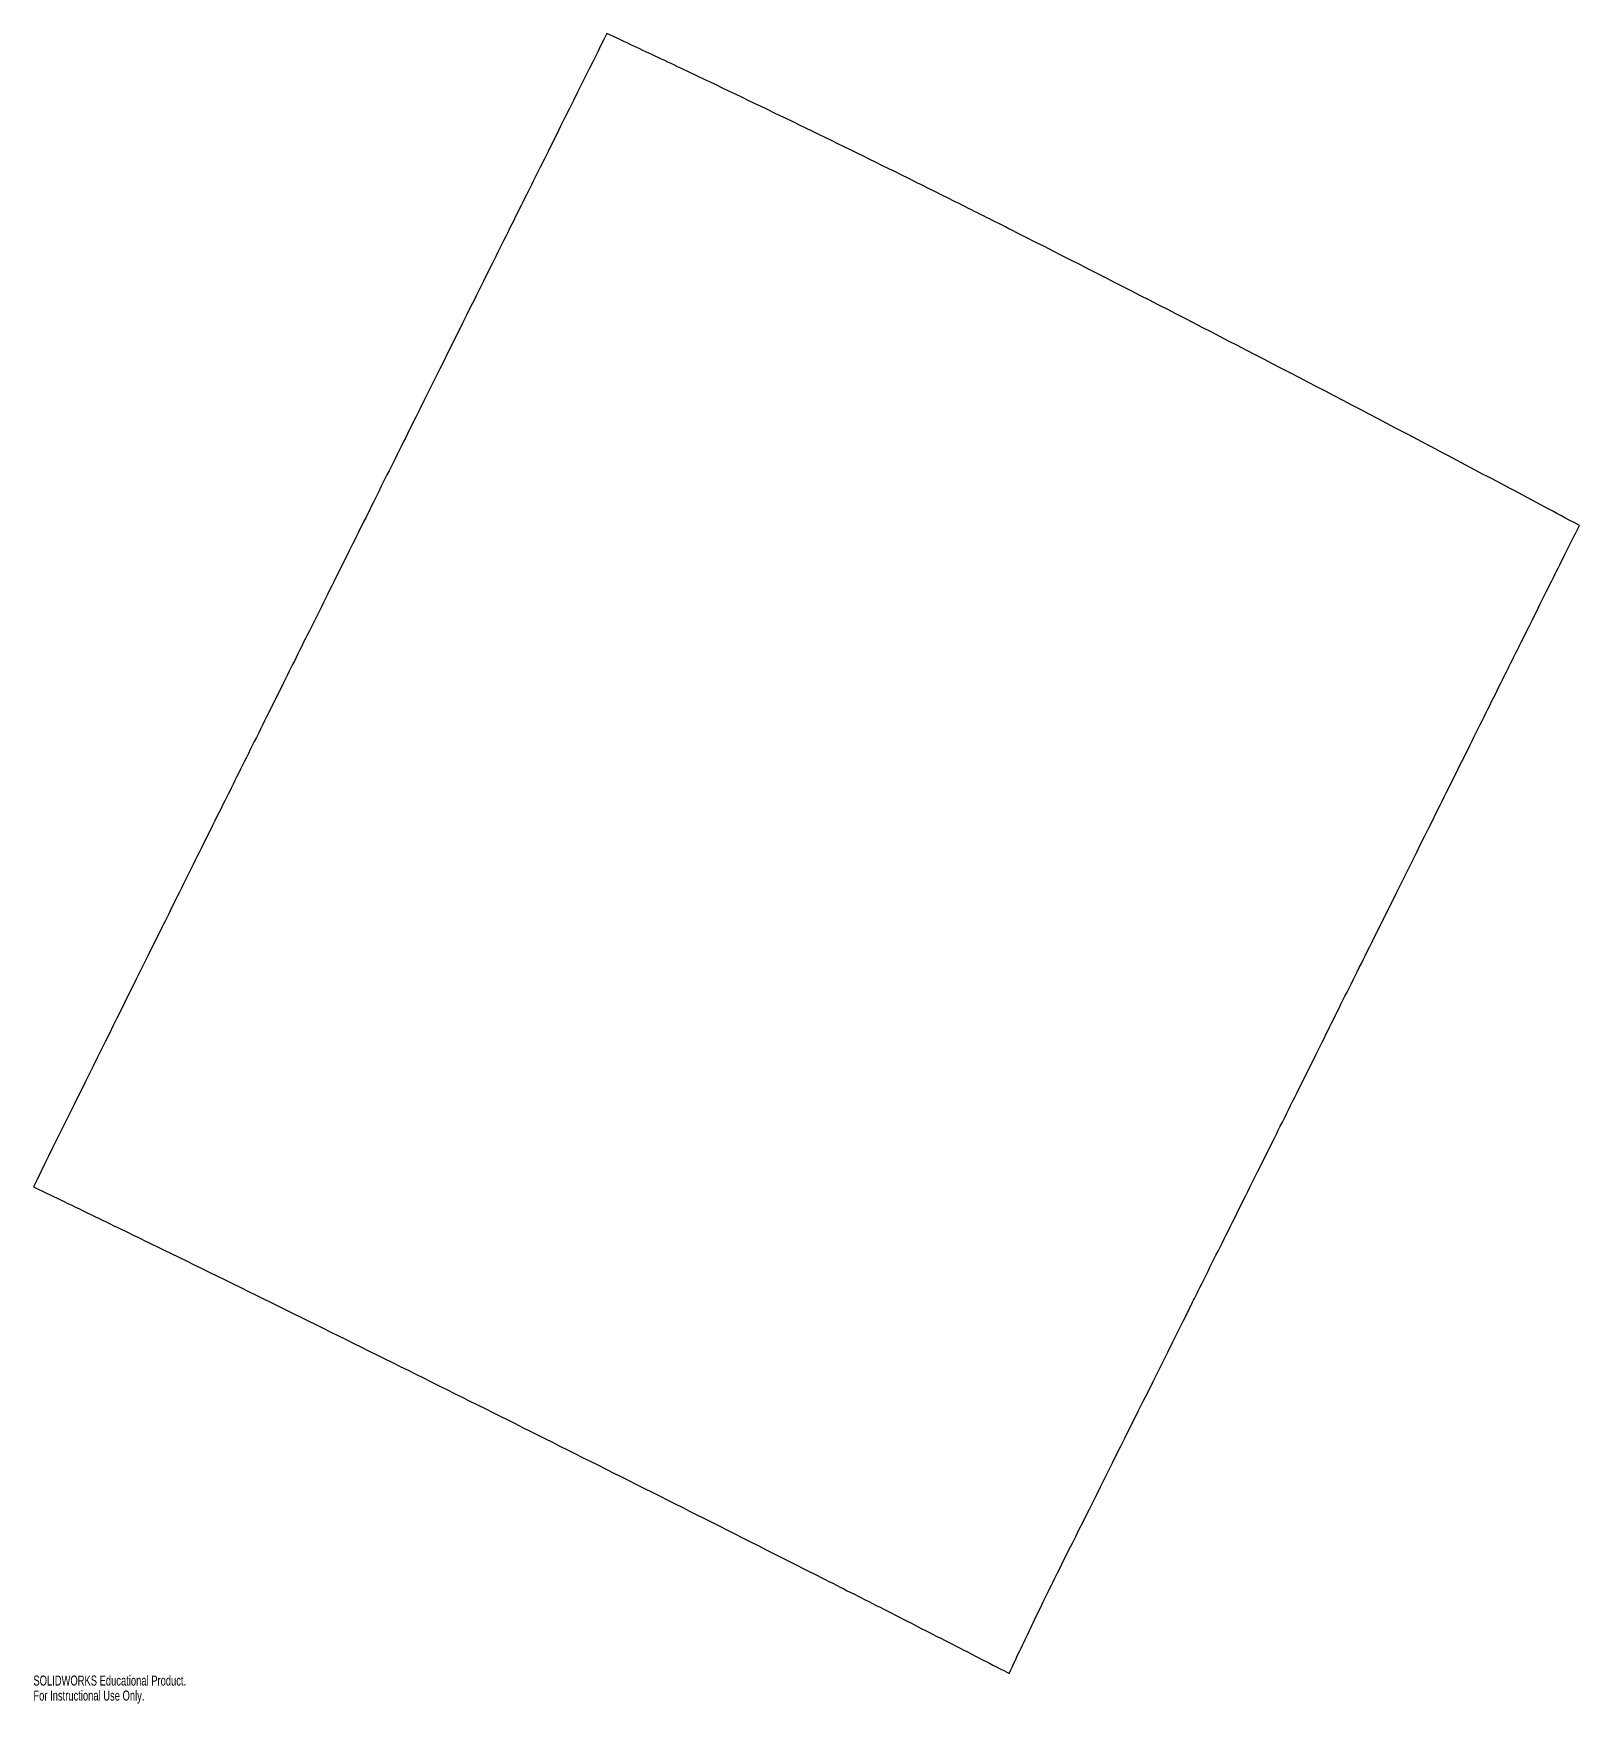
# Model space of a CAD drawing. Header units: inches. Extents: x -96.7 to -67.3, y 179 to 210.8.
import ezdxf

# ---------------------------------------------------------------- set-up
doc = ezdxf.new("R2010")
doc.units = ezdxf.units.IN
doc.header["$MEASUREMENT"] = 0
doc.styles.add('SLDTEXTSTYLE0', font='TXT', dxfattribs={"width": 0.7})

msp = doc.modelspace()

# ---------------------------------------------------------------- linework, layer by layer
at = {"color": 7, "linetype": 'Continuous', "lineweight": 25}
for points in [[(-85.766, 210.764), (-85.855, 210.581), (-85.878, 210.535), (-85.969, 210.353)], [(-77.977, 206.979), (-77.981, 206.981), (-77.986, 206.983), (-77.99, 206.985)], [(-67.503, 201.006), (-67.412, 201.19), (-67.388, 201.236), (-67.292, 201.417)], [(-95.513, 191.166), (-95.927, 190.329), (-96.253, 189.669), (-96.654, 188.86)]]:
    msp.add_open_spline(points, degree=3, dxfattribs=at)
for points, knots in [([(-77.99, 206.985), (-78.377, 207.181), (-78.633, 207.31), (-79.278, 207.633), (-79.6, 207.793), (-80.568, 208.273), (-81.216, 208.591), (-82.51, 209.22), (-83.16, 209.533), (-84.137, 209.998), (-84.461, 210.151), (-85.115, 210.459), (-85.366, 210.577), (-85.766, 210.764)], [0, 0, 0, 0, 0.125, 0.125, 0.25, 0.25, 0.5, 0.5, 0.75, 0.75, 0.875, 0.875, 1, 1, 1, 1]), ([(-85.969, 210.353), (-86.291, 209.706), (-86.826, 208.632), (-87.332, 207.617), (-87.607, 207.063), (-87.917, 206.441), (-88.132, 206.011), (-88.263, 205.746), (-88.733, 204.803), (-89.13, 204.006), (-89.762, 202.736), (-89.967, 202.324), (-90.365, 201.525), (-90.524, 201.206), (-90.966, 200.317), (-91.281, 199.684), (-91.571, 199.102), (-91.759, 198.724), (-91.826, 198.588), (-92.162, 197.914), (-92.479, 197.277), (-92.768, 196.696), (-92.954, 196.321), (-93.018, 196.194), (-93.359, 195.507), (-93.679, 194.864), (-93.966, 194.286), (-94.15, 193.915), (-94.215, 193.785), (-94.758, 192.69), (-95.096, 192.011), (-95.513, 191.166)], [0, 0, 0, 0, 0.125, 0.125, 0.1875, 0.21875, 0.21875, 0.25, 0.25, 0.375, 0.375, 0.4375, 0.4375, 0.5, 0.5, 0.5625, 0.59375, 0.59375, 0.625, 0.625, 0.6875, 0.71875, 0.71875, 0.75, 0.75, 0.8125, 0.84375, 0.84375, 0.875, 0.875, 1, 1, 1, 1]), ([(-67.292, 201.417), (-67.588, 201.576), (-67.731, 201.652), (-68.181, 201.892), (-68.397, 202.006), (-69.068, 202.363), (-69.504, 202.594), (-70.846, 203.302), (-71.725, 203.763), (-73.513, 204.694), (-74.4, 205.153), (-76.189, 206.071), (-77.035, 206.502), (-77.977, 206.979)], [0, 0, 0, 0, 0.0625, 0.0625, 0.125, 0.125, 0.25, 0.25, 0.5, 0.5, 0.75, 0.75, 1, 1, 1, 1]), ([(-77.256, 181.429), (-76.714, 182.511), (-75.9, 184.142), (-74.746, 186.457), (-74.722, 186.506), (-74.628, 186.694), (-74.485, 186.981), (-74.138, 187.677), (-73.818, 188.319), (-73.371, 189.217), (-73.216, 189.528), (-72.81, 190.343), (-72.598, 190.77), (-72.154, 191.661), (-71.988, 191.995), (-71.582, 192.811), (-71.372, 193.231), (-70.727, 194.527), (-70.335, 195.315), (-69.741, 196.508), (-69.495, 197.002), (-69.089, 197.818), (-68.899, 198.2), (-68.677, 198.647), (-68.585, 198.832), (-68.455, 199.092), (-68.268, 199.469), (-67.88, 200.248), (-67.632, 200.748), (-67.503, 201.006)], [0, 0, 0, 0, 0.25, 0.25, 0.265625, 0.265625, 0.28125, 0.3125, 0.375, 0.375, 0.4375, 0.4375, 0.5, 0.5, 0.5625, 0.5625, 0.625, 0.625, 0.75, 0.75, 0.8125, 0.8125, 0.875, 0.875, 0.890625, 0.890625, 0.90625, 0.9375, 1, 1, 1, 1]), ([(-96.654, 188.86), (-96.395, 188.736), (-96.26, 188.671), (-95.882, 188.489), (-95.68, 188.391), (-95.106, 188.113), (-94.7, 187.916), (-93.572, 187.367), (-92.742, 186.96), (-90.516, 185.862), (-88.863, 185.041), (-86.614, 183.917), (-85.85, 183.535), (-84.249, 182.731), (-83.556, 182.382), (-82.329, 181.762), (-81.932, 181.562), (-81.162, 181.172), (-80.832, 181.004), (-80.026, 180.594), (-79.676, 180.415), (-79.076, 180.108), (-78.897, 180.016), (-78.504, 179.814), (-78.381, 179.751), (-78.125, 179.619)], [0, 0, 0, 0, 0.03125, 0.03125, 0.0625, 0.0625, 0.125, 0.125, 0.25, 0.25, 0.5, 0.5, 0.625, 0.625, 0.75, 0.75, 0.8125, 0.8125, 0.875, 0.875, 0.9375, 0.9375, 0.96875, 0.96875, 1, 1, 1, 1]), ([(-78.125, 179.619), (-77.954, 179.982), (-77.833, 180.24), (-77.627, 180.67), (-77.549, 180.833), (-77.407, 181.124), (-77.356, 181.229), (-77.256, 181.429)], [0, 0, 0, 0, 0.5, 0.5, 0.75, 0.75, 1, 1, 1, 1])]:
    msp.add_open_spline(points, degree=3, knots=knots, dxfattribs=at)

# ---------------------------------------------------------------- texts
at = {"color": 7, "linetype": 'Continuous', "char_height": 0.1903, "attachment_point": 1, "style": 'SLDTEXTSTYLE0'}
for s, insert in [('SOLIDWORKS Educational Product.', (-96.654, 179.579)), ('For Instructional Use Only.', (-96.654, 179.294))]:
    msp.add_mtext(s, dxfattribs=dict(at, insert=insert))

doc.saveas('drawing.dxf')
